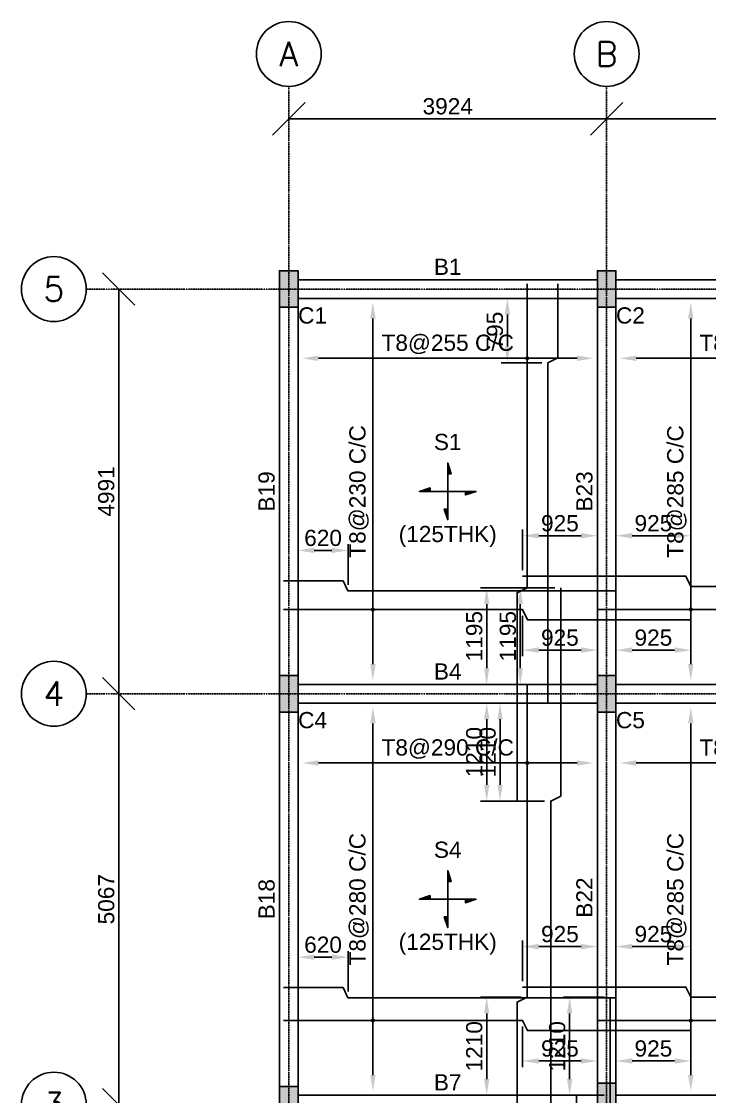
# Model space of a CAD drawing. Header units: inches. Extents: x -816171 to 9366335, y -450961 to 689132.
# Drawn here: x 8793272 to 8801766, y 265196 to 278454 of the extents above; entities that cross this region are included whole.
import ezdxf
from ezdxf.enums import TextEntityAlignment as Align

# ---------------------------------------------------------------- set-up
doc = ezdxf.new("R2010")
doc.units = ezdxf.units.IN
doc.header["$MEASUREMENT"] = 0
doc.linetypes.add('SCCenter', pattern=[1.2, 0.5, -0.3, 0.1, -0.3])
doc.linetypes.add('SCHidden', pattern=[1000, 500, -500])
for name, color, linetype in [('BarLabels', 31, 'Continuous'), ('Beam', 3, 'Continuous'), ('Beam Nos', 7, 'Continuous'), ('Column', 2, 'Continuous'), ('Column Nos', 7, 'Continuous'), ('Dimension', 31, 'Continuous'), ('Grid Line', 8, 'Continuous'), ('Plan Reinforcement', 4, 'Continuous'), ('Slab', 251, 'Continuous'), ('Slab Nos', 7, 'Continuous')]:
    doc.layers.add(name, color=color, linetype=linetype)
doc.styles.add('SC-BBS1', font='SansSerif')
doc.styles.add('SC-BBS2', font='SansSerif')
doc.styles.get("Standard").update_dxf_attribs({"font": 'txt.shx'})
doc.dimstyles.new('SCDim', dxfattribs={"dimtxt": 200, "dimasz": 200, "dimexe": 75, "dimexo": 75, "dimgap": 50, "dimtad": 1, "dimtoh": 1, "dimdec": 0, "dimzin": 0, "dimdsep": 46, "dimtxsty": 'SC-BBS2', "dimcen": 0.09, "dimclrd": 8, "dimclre": 8, "dimclrt": 31, "dimadec": 0, "dimazin": 0, "dimtfac": 1, "dimtdec": 0, "dimtix": 1, "dimtofl": 0, "dimtmove": 0, "dimatfit": 3, "dimfxl": 1, "dimtolj": 1, "dimtzin": 0, "dimarcsym": 0})
doc.dimstyles.new('SCGridlineDim', dxfattribs={"dimtxt": 200, "dimasz": 0.18, "dimexe": 75, "dimexo": 75, "dimgap": 50, "dimtad": 1, "dimtoh": 1, "dimdec": 0, "dimzin": 0, "dimdsep": 46, "dimtxsty": 'SC-BBS2', "dimtsz": 200, "dimcen": 0.09, "dimclrd": 8, "dimclre": 8, "dimclrt": 31, "dimadec": 0, "dimazin": 0, "dimtfac": 1, "dimtdec": 0, "dimtix": 1, "dimtofl": 0, "dimtmove": 0, "dimatfit": 3, "dimfxl": 1, "dimtolj": 1, "dimtzin": 0, "dimarcsym": 0})

# ---------------------------------------------------------------- blocks, each defined once
blk = doc.blocks.new('*D3285')
at = {"layer": 'DEFPOINTS', "color": 0, "transparency": 16777216}
for p in [(8799015, 271468), (8799515, 271468), (8799515, 270278)]:
    blk.add_point(p, dxfattribs=at)
at = {"layer": 'Dimension', "color": 8, "lineweight": -2, "transparency": 16777216}
for p, q in [((8799440, 271468), (8798940, 271468)), ((8799015, 270478), (8799015, 271268)), ((8799440, 270278), (8798940, 270278))]:
    blk.add_line(p, q, dxfattribs=at)
at = {"layer": 'Dimension', "color": 8, "transparency": 16777216}
for points in [[(8798982, 271268), (8799048, 271268), (8799015, 271468)], [(8798982, 270478), (8799048, 270478), (8799015, 270278)]]:
    blk.add_solid(points, dxfattribs=at)
at = {"layer": 'Dimension', "color": 31, "transparency": 16777216, "insert": (8798862, 270873), "char_height": 200, "attachment_point": 5, "rotation": 90, "style": 'SC-BBS2'}
blk.add_mtext('\\A1;1195', dxfattribs=at)
blk = doc.blocks.new('*D3286')
at = {"layer": 'DEFPOINTS', "color": 0, "transparency": 16777216}
for p in [(8799015, 270048), (8799390, 270048), (8799390, 268839)]:
    blk.add_point(p, dxfattribs=at)
at = {"layer": 'Dimension', "color": 8, "lineweight": -2, "transparency": 16777216}
for p, q in [((8799315, 270048), (8798940, 270048)), ((8799015, 269039), (8799015, 269848)), ((8799315, 268839), (8798940, 268839))]:
    blk.add_line(p, q, dxfattribs=at)
at = {"layer": 'Dimension', "color": 8, "transparency": 16777216}
for points in [[(8798982, 269848), (8799048, 269848), (8799015, 270048)], [(8798982, 269039), (8799048, 269039), (8799015, 268839)]]:
    blk.add_solid(points, dxfattribs=at)
at = {"layer": 'Dimension', "color": 31, "transparency": 16777216, "insert": (8798862, 269443), "char_height": 200, "attachment_point": 5, "rotation": 90, "style": 'SC-BBS2'}
blk.add_mtext('\\A1;1210', dxfattribs=at)
blk = doc.blocks.new('*D3287')
at = {"layer": 'BarLabels', "color": 8, "lineweight": -2, "transparency": 16777216}
blk.add_line((8796937, 274300), (8800131, 274300), dxfattribs=at)
at = {"layer": 'BarLabels', "color": 8, "transparency": 16777216}
for points in [[(8796937, 274333), (8796937, 274267), (8796737, 274300)], [(8800131, 274333), (8800131, 274267), (8800331, 274300)]]:
    blk.add_solid(points, dxfattribs=at)
at = {"layer": 'DEFPOINTS', "color": 0, "transparency": 16777216}
for p in [(8796737, 274300), (8800331, 274300), (8800331, 274300)]:
    blk.add_point(p, dxfattribs=at)
at = {"layer": 'BarLabels', "color": 31, "transparency": 16777216, "insert": (8798534, 274472), "char_height": 200, "attachment_point": 5, "style": 'SC-BBS2'}
blk.add_mtext('\\A1;T8@255 C/C', dxfattribs=at)
blk = doc.blocks.new('*D3288')
at = {"layer": 'DEFPOINTS', "color": 0, "transparency": 16777216}
for p in [(8799270, 275039), (8799770, 275039), (8799770, 274245)]:
    blk.add_point(p, dxfattribs=at)
at = {"layer": 'Dimension', "color": 8, "lineweight": -2, "transparency": 16777216}
for p, q in [((8799695, 275039), (8799195, 275039)), ((8799270, 274445), (8799270, 274839)), ((8799695, 274245), (8799195, 274245))]:
    blk.add_line(p, q, dxfattribs=at)
at = {"layer": 'Dimension', "color": 8, "transparency": 16777216}
for points in [[(8799237, 274839), (8799303, 274839), (8799270, 275039)], [(8799237, 274445), (8799303, 274445), (8799270, 274245)]]:
    blk.add_solid(points, dxfattribs=at)
at = {"layer": 'Dimension', "color": 31, "transparency": 16777216, "insert": (8799117, 274642), "char_height": 200, "attachment_point": 5, "rotation": 90, "style": 'SC-BBS2'}
blk.add_mtext('\\A1;795', dxfattribs=at)
blk = doc.blocks.new('*D3289')
at = {"layer": 'BarLabels', "color": 8, "lineweight": -2, "transparency": 16777216}
blk.add_line((8796937, 274300), (8800131, 274300), dxfattribs=at)
at = {"layer": 'BarLabels', "color": 8, "transparency": 16777216}
for points in [[(8796937, 274333), (8796937, 274267), (8796737, 274300)], [(8800131, 274333), (8800131, 274267), (8800331, 274300)]]:
    blk.add_solid(points, dxfattribs=at)
at = {"layer": 'DEFPOINTS', "color": 0, "transparency": 16777216}
for p in [(8796737, 274300), (8800331, 274300), (8800331, 274300)]:
    blk.add_point(p, dxfattribs=at)
at = {"layer": 'BarLabels', "color": 31, "transparency": 16777216, "insert": (8798534, 274472), "char_height": 200, "attachment_point": 5, "style": 'SC-BBS2'}
blk.add_mtext('\\A1;T8@255 C/C', dxfattribs=at)
blk = doc.blocks.new('*D3290')
at = {"layer": 'DEFPOINTS', "color": 0, "transparency": 16777216}
for p in [(8799457, 271201), (8800381, 271201), (8800381, 270701)]:
    blk.add_point(p, dxfattribs=at)
at = {"layer": 'Dimension', "color": 8, "lineweight": -2, "transparency": 16777216}
for p, q in [((8799457, 271126), (8799457, 270626)), ((8800381, 271126), (8800381, 270626)), ((8799657, 270701), (8800181, 270701))]:
    blk.add_line(p, q, dxfattribs=at)
at = {"layer": 'Dimension', "color": 8, "transparency": 16777216}
for points in [[(8799657, 270735), (8799657, 270668), (8799457, 270701)], [(8800181, 270735), (8800181, 270668), (8800381, 270701)]]:
    blk.add_solid(points, dxfattribs=at)
at = {"layer": 'Dimension', "color": 31, "transparency": 16777216, "insert": (8799919, 270854), "char_height": 200, "attachment_point": 5, "style": 'SC-BBS2'}
blk.add_mtext('\\A1;925', dxfattribs=at)
blk = doc.blocks.new('*D3291')
at = {"layer": 'DEFPOINTS', "color": 0, "transparency": 16777216}
for p in [(8800611, 271076), (8801535, 271076), (8801535, 270701)]:
    blk.add_point(p, dxfattribs=at)
at = {"layer": 'Dimension', "color": 8, "lineweight": -2, "transparency": 16777216}
for p, q in [((8800611, 271001), (8800611, 270626)), ((8801535, 271001), (8801535, 270626)), ((8800811, 270701), (8801335, 270701))]:
    blk.add_line(p, q, dxfattribs=at)
at = {"layer": 'Dimension', "color": 8, "transparency": 16777216}
for points in [[(8800811, 270735), (8800811, 270668), (8800611, 270701)], [(8801335, 270735), (8801335, 270668), (8801535, 270701)]]:
    blk.add_solid(points, dxfattribs=at)
at = {"layer": 'Dimension', "color": 31, "transparency": 16777216, "insert": (8801073, 270854), "char_height": 200, "attachment_point": 5, "style": 'SC-BBS2'}
blk.add_mtext('\\A1;925', dxfattribs=at)
blk = doc.blocks.new('*D3292')
at = {"layer": 'BarLabels', "color": 8, "lineweight": -2, "transparency": 16777216}
for p, q in [((8797535, 274989), (8797535, 274989)), ((8797610, 270528), (8797610, 274789)), ((8797535, 270328), (8797535, 270328))]:
    blk.add_line(p, q, dxfattribs=at)
at = {"layer": 'BarLabels', "color": 8, "transparency": 16777216}
for points in [[(8797577, 274789), (8797644, 274789), (8797610, 274989)], [(8797577, 270528), (8797644, 270528), (8797610, 270328)]]:
    blk.add_solid(points, dxfattribs=at)
at = {"layer": 'DEFPOINTS', "color": 0, "transparency": 16777216}
for p in [(8797610, 274989), (8797610, 274989), (8797610, 270328)]:
    blk.add_point(p, dxfattribs=at)
at = {"layer": 'BarLabels', "color": 31, "transparency": 16777216, "insert": (8797439, 272658), "char_height": 200, "attachment_point": 5, "rotation": 90, "style": 'SC-BBS2'}
blk.add_mtext('\\A1;T8@230 C/C', dxfattribs=at)
blk = doc.blocks.new('*D3293')
at = {"layer": 'DEFPOINTS', "color": 0, "transparency": 16777216}
for p in [(8797303, 271931), (8796687, 271431), (8797303, 271431)]:
    blk.add_point(p, dxfattribs=at)
at = {"layer": 'Dimension', "color": 8, "lineweight": -2, "transparency": 16777216}
for p, q in [((8796687, 271506), (8796687, 272006)), ((8796887, 271931), (8797103, 271931)), ((8797303, 271506), (8797303, 272006))]:
    blk.add_line(p, q, dxfattribs=at)
at = {"layer": 'Dimension', "color": 8, "transparency": 16777216}
for points in [[(8796887, 271965), (8796887, 271898), (8796687, 271931)], [(8797103, 271965), (8797103, 271898), (8797303, 271931)]]:
    blk.add_solid(points, dxfattribs=at)
at = {"layer": 'Dimension', "color": 31, "transparency": 16777216, "insert": (8796995, 272084), "char_height": 200, "attachment_point": 5, "style": 'SC-BBS2'}
blk.add_mtext('\\A1;620', dxfattribs=at)
blk = doc.blocks.new('*D3294')
at = {"layer": 'BarLabels', "color": 8, "lineweight": -2, "transparency": 16777216}
for p, q in [((8797535, 274989), (8797535, 274989)), ((8797610, 270528), (8797610, 274789)), ((8797535, 270328), (8797535, 270328))]:
    blk.add_line(p, q, dxfattribs=at)
at = {"layer": 'BarLabels', "color": 8, "transparency": 16777216}
for points in [[(8797577, 274789), (8797644, 274789), (8797610, 274989)], [(8797577, 270528), (8797644, 270528), (8797610, 270328)]]:
    blk.add_solid(points, dxfattribs=at)
at = {"layer": 'DEFPOINTS', "color": 0, "transparency": 16777216}
for p in [(8797610, 274989), (8797610, 274989), (8797610, 270328)]:
    blk.add_point(p, dxfattribs=at)
at = {"layer": 'BarLabels', "color": 31, "transparency": 16777216, "insert": (8797439, 272658), "char_height": 200, "attachment_point": 5, "rotation": 90, "style": 'SC-BBS2'}
blk.add_mtext('\\A1;T8@230 C/C', dxfattribs=at)
blk = doc.blocks.new('*D3245')
at = {"layer": 'BarLabels', "color": 8, "lineweight": -2, "transparency": 16777216}
blk.add_line((8800861, 274300), (8804056, 274300), dxfattribs=at)
at = {"layer": 'BarLabels', "color": 8, "transparency": 16777216}
for points in [[(8800861, 274333), (8800861, 274266), (8800661, 274300)], [(8804056, 274333), (8804056, 274266), (8804256, 274300)]]:
    blk.add_solid(points, dxfattribs=at)
at = {"layer": 'DEFPOINTS', "color": 0, "transparency": 16777216}
for p in [(8800661, 274300), (8804256, 274300), (8804256, 274300)]:
    blk.add_point(p, dxfattribs=at)
at = {"layer": 'BarLabels', "color": 31, "transparency": 16777216, "insert": (8802458, 274471), "char_height": 200, "attachment_point": 5, "style": 'SC-BBS2'}
blk.add_mtext('\\A1;T8@290 C/C', dxfattribs=at)
blk = doc.blocks.new('*D3247')
at = {"layer": 'BarLabels', "color": 8, "lineweight": -2, "transparency": 16777216}
blk.add_line((8800861, 274300), (8804056, 274300), dxfattribs=at)
at = {"layer": 'BarLabels', "color": 8, "transparency": 16777216}
for points in [[(8800861, 274333), (8800861, 274266), (8800661, 274300)], [(8804056, 274333), (8804056, 274266), (8804256, 274300)]]:
    blk.add_solid(points, dxfattribs=at)
at = {"layer": 'DEFPOINTS', "color": 0, "transparency": 16777216}
for p in [(8800661, 274300), (8804256, 274300), (8804256, 274300)]:
    blk.add_point(p, dxfattribs=at)
at = {"layer": 'BarLabels', "color": 31, "transparency": 16777216, "insert": (8802458, 274471), "char_height": 200, "attachment_point": 5, "style": 'SC-BBS2'}
blk.add_mtext('\\A1;T8@290 C/C', dxfattribs=at)
blk = doc.blocks.new('*D3250')
at = {"layer": 'BarLabels', "color": 8, "lineweight": -2, "transparency": 16777216}
for p, q in [((8801460, 274989), (8801460, 274989)), ((8801535, 270528), (8801535, 274789)), ((8801460, 270328), (8801460, 270328))]:
    blk.add_line(p, q, dxfattribs=at)
at = {"layer": 'BarLabels', "color": 8, "transparency": 16777216}
for points in [[(8801501, 274789), (8801568, 274789), (8801535, 274989)], [(8801501, 270528), (8801568, 270528), (8801535, 270328)]]:
    blk.add_solid(points, dxfattribs=at)
at = {"layer": 'DEFPOINTS', "color": 0, "transparency": 16777216}
for p in [(8801535, 274989), (8801535, 274989), (8801535, 270328)]:
    blk.add_point(p, dxfattribs=at)
at = {"layer": 'BarLabels', "color": 31, "transparency": 16777216, "insert": (8801363, 272658), "char_height": 200, "attachment_point": 5, "rotation": 90, "style": 'SC-BBS2'}
blk.add_mtext('\\A1;T8@285 C/C', dxfattribs=at)
blk = doc.blocks.new('*D3251')
at = {"layer": 'DEFPOINTS', "color": 0, "transparency": 16777216}
for p in [(8801535, 272112), (8800611, 271487), (8801535, 271487)]:
    blk.add_point(p, dxfattribs=at)
at = {"layer": 'Dimension', "color": 8, "lineweight": -2, "transparency": 16777216}
for p, q in [((8800611, 271562), (8800611, 272187)), ((8801535, 271562), (8801535, 272187)), ((8800811, 272112), (8801335, 272112))]:
    blk.add_line(p, q, dxfattribs=at)
at = {"layer": 'Dimension', "color": 8, "transparency": 16777216}
for points in [[(8800811, 272145), (8800811, 272078), (8800611, 272112)], [(8801335, 272145), (8801335, 272078), (8801535, 272112)]]:
    blk.add_solid(points, dxfattribs=at)
at = {"layer": 'Dimension', "color": 31, "transparency": 16777216, "insert": (8801073, 272265), "char_height": 200, "attachment_point": 5, "style": 'SC-BBS2'}
blk.add_mtext('\\A1;925', dxfattribs=at)
blk = doc.blocks.new('*D3252')
at = {"layer": 'DEFPOINTS', "color": 0, "transparency": 16777216}
for p in [(8800381, 272112), (8799457, 271612), (8800381, 271612)]:
    blk.add_point(p, dxfattribs=at)
at = {"layer": 'Dimension', "color": 8, "lineweight": -2, "transparency": 16777216}
for p, q in [((8799457, 271687), (8799457, 272187)), ((8800381, 271687), (8800381, 272187)), ((8799657, 272112), (8800181, 272112))]:
    blk.add_line(p, q, dxfattribs=at)
at = {"layer": 'Dimension', "color": 8, "transparency": 16777216}
for points in [[(8799657, 272145), (8799657, 272078), (8799457, 272112)], [(8800181, 272145), (8800181, 272078), (8800381, 272112)]]:
    blk.add_solid(points, dxfattribs=at)
at = {"layer": 'Dimension', "color": 31, "transparency": 16777216, "insert": (8799919, 272265), "char_height": 200, "attachment_point": 5, "style": 'SC-BBS2'}
blk.add_mtext('\\A1;925', dxfattribs=at)
blk = doc.blocks.new('*D3253')
at = {"layer": 'BarLabels', "color": 8, "lineweight": -2, "transparency": 16777216}
for p, q in [((8801460, 274989), (8801460, 274989)), ((8801535, 270528), (8801535, 274789)), ((8801460, 270328), (8801460, 270328))]:
    blk.add_line(p, q, dxfattribs=at)
at = {"layer": 'BarLabels', "color": 8, "transparency": 16777216}
for points in [[(8801501, 274789), (8801568, 274789), (8801535, 274989)], [(8801501, 270528), (8801568, 270528), (8801535, 270328)]]:
    blk.add_solid(points, dxfattribs=at)
at = {"layer": 'DEFPOINTS', "color": 0, "transparency": 16777216}
for p in [(8801535, 274989), (8801535, 274989), (8801535, 270328)]:
    blk.add_point(p, dxfattribs=at)
at = {"layer": 'BarLabels', "color": 31, "transparency": 16777216, "insert": (8801363, 272658), "char_height": 200, "attachment_point": 5, "rotation": 90, "style": 'SC-BBS2'}
blk.add_mtext('\\A1;T8@285 C/C', dxfattribs=at)
blk = doc.blocks.new('*D3260')
at = {"layer": 'DEFPOINTS', "color": 0, "transparency": 16777216}
for p in [(8799015, 266420), (8799515, 266420), (8799515, 265211)]:
    blk.add_point(p, dxfattribs=at)
at = {"layer": 'Dimension', "color": 8, "lineweight": -2, "transparency": 16777216}
for p, q in [((8799440, 266420), (8798940, 266420)), ((8799015, 265411), (8799015, 266220)), ((8799440, 265211), (8798940, 265211))]:
    blk.add_line(p, q, dxfattribs=at)
at = {"layer": 'Dimension', "color": 8, "transparency": 16777216}
for points in [[(8798982, 266220), (8799048, 266220), (8799015, 266420)], [(8798982, 265411), (8799048, 265411), (8799015, 265211)]]:
    blk.add_solid(points, dxfattribs=at)
at = {"layer": 'Dimension', "color": 31, "transparency": 16777216, "insert": (8798862, 265815), "char_height": 200, "attachment_point": 5, "rotation": 90, "style": 'SC-BBS2'}
blk.add_mtext('\\A1;1210', dxfattribs=at)
blk = doc.blocks.new('*D3262')
at = {"layer": 'BarLabels', "color": 8, "lineweight": -2, "transparency": 16777216}
blk.add_line((8796937, 269309), (8800131, 269309), dxfattribs=at)
at = {"layer": 'BarLabels', "color": 8, "transparency": 16777216}
for points in [[(8796937, 269342), (8796937, 269276), (8796737, 269309)], [(8800131, 269342), (8800131, 269276), (8800331, 269309)]]:
    blk.add_solid(points, dxfattribs=at)
at = {"layer": 'DEFPOINTS', "color": 0, "transparency": 16777216}
for p in [(8796737, 269309), (8800331, 269309), (8800331, 269309)]:
    blk.add_point(p, dxfattribs=at)
at = {"layer": 'BarLabels', "color": 31, "transparency": 16777216, "insert": (8798534, 269481), "char_height": 200, "attachment_point": 5, "style": 'SC-BBS2'}
blk.add_mtext('\\A1;T8@290 C/C', dxfattribs=at)
blk = doc.blocks.new('*D3263')
at = {"layer": 'DEFPOINTS', "color": 0, "transparency": 16777216}
for p in [(8799180, 270048), (8799805, 270048), (8799805, 268839)]:
    blk.add_point(p, dxfattribs=at)
at = {"layer": 'Dimension', "color": 8, "lineweight": -2, "transparency": 16777216}
for p, q in [((8799730, 270048), (8799105, 270048)), ((8799180, 269039), (8799180, 269848)), ((8799730, 268839), (8799105, 268839))]:
    blk.add_line(p, q, dxfattribs=at)
at = {"layer": 'Dimension', "color": 8, "transparency": 16777216}
for points in [[(8799147, 269848), (8799213, 269848), (8799180, 270048)], [(8799147, 269039), (8799213, 269039), (8799180, 268839)]]:
    blk.add_solid(points, dxfattribs=at)
at = {"layer": 'Dimension', "color": 31, "transparency": 16777216, "insert": (8799027, 269443), "char_height": 200, "attachment_point": 5, "rotation": 90, "style": 'SC-BBS2'}
blk.add_mtext('\\A1;1210', dxfattribs=at)
blk = doc.blocks.new('*D3264')
at = {"layer": 'DEFPOINTS', "color": 0, "transparency": 16777216}
for p in [(8799430, 271468), (8799930, 271468), (8799930, 270278)]:
    blk.add_point(p, dxfattribs=at)
at = {"layer": 'Dimension', "color": 8, "lineweight": -2, "transparency": 16777216}
for p, q in [((8799855, 271468), (8799355, 271468)), ((8799430, 270478), (8799430, 271268)), ((8799855, 270278), (8799355, 270278))]:
    blk.add_line(p, q, dxfattribs=at)
at = {"layer": 'Dimension', "color": 8, "transparency": 16777216}
for points in [[(8799397, 271268), (8799463, 271268), (8799430, 271468)], [(8799397, 270478), (8799463, 270478), (8799430, 270278)]]:
    blk.add_solid(points, dxfattribs=at)
at = {"layer": 'Dimension', "color": 31, "transparency": 16777216, "insert": (8799277, 270873), "char_height": 200, "attachment_point": 5, "rotation": 90, "style": 'SC-BBS2'}
blk.add_mtext('\\A1;1195', dxfattribs=at)
blk = doc.blocks.new('*D3265')
at = {"layer": 'BarLabels', "color": 8, "lineweight": -2, "transparency": 16777216}
blk.add_line((8796937, 269309), (8800131, 269309), dxfattribs=at)
at = {"layer": 'BarLabels', "color": 8, "transparency": 16777216}
for points in [[(8796937, 269342), (8796937, 269276), (8796737, 269309)], [(8800131, 269342), (8800131, 269276), (8800331, 269309)]]:
    blk.add_solid(points, dxfattribs=at)
at = {"layer": 'DEFPOINTS', "color": 0, "transparency": 16777216}
for p in [(8796737, 269309), (8800331, 269309), (8800331, 269309)]:
    blk.add_point(p, dxfattribs=at)
at = {"layer": 'BarLabels', "color": 31, "transparency": 16777216, "insert": (8798534, 269481), "char_height": 200, "attachment_point": 5, "style": 'SC-BBS2'}
blk.add_mtext('\\A1;T8@290 C/C', dxfattribs=at)
blk = doc.blocks.new('*D3266')
at = {"layer": 'DEFPOINTS', "color": 0, "transparency": 16777216}
for p in [(8799457, 266134), (8800381, 266134), (8800381, 265634)]:
    blk.add_point(p, dxfattribs=at)
at = {"layer": 'Dimension', "color": 8, "lineweight": -2, "transparency": 16777216}
for p, q in [((8799457, 266059), (8799457, 265559)), ((8800381, 266059), (8800381, 265559)), ((8799657, 265634), (8800181, 265634))]:
    blk.add_line(p, q, dxfattribs=at)
at = {"layer": 'Dimension', "color": 8, "transparency": 16777216}
for points in [[(8799657, 265668), (8799657, 265601), (8799457, 265634)], [(8800181, 265668), (8800181, 265601), (8800381, 265634)]]:
    blk.add_solid(points, dxfattribs=at)
at = {"layer": 'Dimension', "color": 31, "transparency": 16777216, "insert": (8799919, 265787), "char_height": 200, "attachment_point": 5, "style": 'SC-BBS2'}
blk.add_mtext('\\A1;925', dxfattribs=at)
blk = doc.blocks.new('*D3267')
at = {"layer": 'DEFPOINTS', "color": 0, "transparency": 16777216}
for p in [(8800611, 266009), (8801535, 266009), (8801535, 265634)]:
    blk.add_point(p, dxfattribs=at)
at = {"layer": 'Dimension', "color": 8, "lineweight": -2, "transparency": 16777216}
for p, q in [((8800611, 265934), (8800611, 265559)), ((8801535, 265934), (8801535, 265559)), ((8800811, 265634), (8801335, 265634))]:
    blk.add_line(p, q, dxfattribs=at)
at = {"layer": 'Dimension', "color": 8, "transparency": 16777216}
for points in [[(8800811, 265668), (8800811, 265601), (8800611, 265634)], [(8801335, 265668), (8801335, 265601), (8801535, 265634)]]:
    blk.add_solid(points, dxfattribs=at)
at = {"layer": 'Dimension', "color": 31, "transparency": 16777216, "insert": (8801073, 265787), "char_height": 200, "attachment_point": 5, "style": 'SC-BBS2'}
blk.add_mtext('\\A1;925', dxfattribs=at)
blk = doc.blocks.new('*D3268')
at = {"layer": 'BarLabels', "color": 8, "lineweight": -2, "transparency": 16777216}
for p, q in [((8797535, 269998), (8797535, 269998)), ((8797610, 265461), (8797610, 269798)), ((8797535, 265261), (8797535, 265261))]:
    blk.add_line(p, q, dxfattribs=at)
at = {"layer": 'BarLabels', "color": 8, "transparency": 16777216}
for points in [[(8797577, 269798), (8797644, 269798), (8797610, 269998)], [(8797577, 265461), (8797644, 265461), (8797610, 265261)]]:
    blk.add_solid(points, dxfattribs=at)
at = {"layer": 'DEFPOINTS', "color": 0, "transparency": 16777216}
for p in [(8797610, 269998), (8797610, 269998), (8797610, 265261)]:
    blk.add_point(p, dxfattribs=at)
at = {"layer": 'BarLabels', "color": 31, "transparency": 16777216, "insert": (8797439, 267629), "char_height": 200, "attachment_point": 5, "rotation": 90, "style": 'SC-BBS2'}
blk.add_mtext('\\A1;T8@280 C/C', dxfattribs=at)
blk = doc.blocks.new('*D3269')
at = {"layer": 'DEFPOINTS', "color": 0, "transparency": 16777216}
for p in [(8797303, 266914), (8796687, 266414), (8797303, 266414)]:
    blk.add_point(p, dxfattribs=at)
at = {"layer": 'Dimension', "color": 8, "lineweight": -2, "transparency": 16777216}
for p, q in [((8796687, 266489), (8796687, 266989)), ((8796887, 266914), (8797103, 266914)), ((8797303, 266489), (8797303, 266989))]:
    blk.add_line(p, q, dxfattribs=at)
at = {"layer": 'Dimension', "color": 8, "transparency": 16777216}
for points in [[(8796887, 266948), (8796887, 266881), (8796687, 266914)], [(8797103, 266948), (8797103, 266881), (8797303, 266914)]]:
    blk.add_solid(points, dxfattribs=at)
at = {"layer": 'Dimension', "color": 31, "transparency": 16777216, "insert": (8796995, 267067), "char_height": 200, "attachment_point": 5, "style": 'SC-BBS2'}
blk.add_mtext('\\A1;620', dxfattribs=at)
blk = doc.blocks.new('*D3270')
at = {"layer": 'BarLabels', "color": 8, "lineweight": -2, "transparency": 16777216}
for p, q in [((8797535, 269998), (8797535, 269998)), ((8797610, 265461), (8797610, 269798)), ((8797535, 265261), (8797535, 265261))]:
    blk.add_line(p, q, dxfattribs=at)
at = {"layer": 'BarLabels', "color": 8, "transparency": 16777216}
for points in [[(8797577, 269798), (8797644, 269798), (8797610, 269998)], [(8797577, 265461), (8797644, 265461), (8797610, 265261)]]:
    blk.add_solid(points, dxfattribs=at)
at = {"layer": 'DEFPOINTS', "color": 0, "transparency": 16777216}
for p in [(8797610, 269998), (8797610, 269998), (8797610, 265261)]:
    blk.add_point(p, dxfattribs=at)
at = {"layer": 'BarLabels', "color": 31, "transparency": 16777216, "insert": (8797439, 267629), "char_height": 200, "attachment_point": 5, "rotation": 90, "style": 'SC-BBS2'}
blk.add_mtext('\\A1;T8@280 C/C', dxfattribs=at)
blk = doc.blocks.new('*D3273')
at = {"layer": 'BarLabels', "color": 8, "lineweight": -2, "transparency": 16777216}
blk.add_line((8800861, 269309), (8804056, 269309), dxfattribs=at)
at = {"layer": 'BarLabels', "color": 8, "transparency": 16777216}
for points in [[(8800861, 269342), (8800861, 269275), (8800661, 269309)], [(8804056, 269342), (8804056, 269275), (8804256, 269309)]]:
    blk.add_solid(points, dxfattribs=at)
at = {"layer": 'DEFPOINTS', "color": 0, "transparency": 16777216}
for p in [(8800661, 269309), (8804256, 269309), (8804256, 269309)]:
    blk.add_point(p, dxfattribs=at)
at = {"layer": 'BarLabels', "color": 31, "transparency": 16777216, "insert": (8802458, 269480), "char_height": 200, "attachment_point": 5, "style": 'SC-BBS2'}
blk.add_mtext('\\A1;T8@290 C/C', dxfattribs=at)
blk = doc.blocks.new('*D3276')
at = {"layer": 'BarLabels', "color": 8, "lineweight": -2, "transparency": 16777216}
blk.add_line((8800861, 269309), (8804056, 269309), dxfattribs=at)
at = {"layer": 'BarLabels', "color": 8, "transparency": 16777216}
for points in [[(8800861, 269342), (8800861, 269275), (8800661, 269309)], [(8804056, 269342), (8804056, 269275), (8804256, 269309)]]:
    blk.add_solid(points, dxfattribs=at)
at = {"layer": 'DEFPOINTS', "color": 0, "transparency": 16777216}
for p in [(8800661, 269309), (8804256, 269309), (8804256, 269309)]:
    blk.add_point(p, dxfattribs=at)
at = {"layer": 'BarLabels', "color": 31, "transparency": 16777216, "insert": (8802458, 269480), "char_height": 200, "attachment_point": 5, "style": 'SC-BBS2'}
blk.add_mtext('\\A1;T8@290 C/C', dxfattribs=at)
blk = doc.blocks.new('*D3279')
at = {"layer": 'BarLabels', "color": 8, "lineweight": -2, "transparency": 16777216}
for p, q in [((8801460, 269998), (8801460, 269998)), ((8801535, 265461), (8801535, 269798)), ((8801460, 265261), (8801460, 265261))]:
    blk.add_line(p, q, dxfattribs=at)
at = {"layer": 'BarLabels', "color": 8, "transparency": 16777216}
for points in [[(8801501, 269798), (8801568, 269798), (8801535, 269998)], [(8801501, 265461), (8801568, 265461), (8801535, 265261)]]:
    blk.add_solid(points, dxfattribs=at)
at = {"layer": 'DEFPOINTS', "color": 0, "transparency": 16777216}
for p in [(8801535, 269998), (8801535, 269998), (8801535, 265261)]:
    blk.add_point(p, dxfattribs=at)
at = {"layer": 'BarLabels', "color": 31, "transparency": 16777216, "insert": (8801363, 267629), "char_height": 200, "attachment_point": 5, "rotation": 90, "style": 'SC-BBS2'}
blk.add_mtext('\\A1;T8@285 C/C', dxfattribs=at)
blk = doc.blocks.new('*D3280')
at = {"layer": 'DEFPOINTS', "color": 0, "transparency": 16777216}
for p in [(8801535, 267045), (8800611, 266420), (8801535, 266420)]:
    blk.add_point(p, dxfattribs=at)
at = {"layer": 'Dimension', "color": 8, "lineweight": -2, "transparency": 16777216}
for p, q in [((8800611, 266495), (8800611, 267120)), ((8800811, 267045), (8801335, 267045)), ((8801535, 266495), (8801535, 267120))]:
    blk.add_line(p, q, dxfattribs=at)
at = {"layer": 'Dimension', "color": 8, "transparency": 16777216}
for points in [[(8800811, 267078), (8800811, 267011), (8800611, 267045)], [(8801335, 267078), (8801335, 267011), (8801535, 267045)]]:
    blk.add_solid(points, dxfattribs=at)
at = {"layer": 'Dimension', "color": 31, "transparency": 16777216, "insert": (8801073, 267198), "char_height": 200, "attachment_point": 5, "style": 'SC-BBS2'}
blk.add_mtext('\\A1;925', dxfattribs=at)
blk = doc.blocks.new('*D3281')
at = {"layer": 'DEFPOINTS', "color": 0, "transparency": 16777216}
for p in [(8800381, 267045), (8799457, 266545), (8800381, 266545)]:
    blk.add_point(p, dxfattribs=at)
at = {"layer": 'Dimension', "color": 8, "lineweight": -2, "transparency": 16777216}
for p, q in [((8799457, 266620), (8799457, 267120)), ((8799657, 267045), (8800181, 267045)), ((8800381, 266620), (8800381, 267120))]:
    blk.add_line(p, q, dxfattribs=at)
at = {"layer": 'Dimension', "color": 8, "transparency": 16777216}
for points in [[(8799657, 267078), (8799657, 267011), (8799457, 267045)], [(8800181, 267078), (8800181, 267011), (8800381, 267045)]]:
    blk.add_solid(points, dxfattribs=at)
at = {"layer": 'Dimension', "color": 31, "transparency": 16777216, "insert": (8799919, 267198), "char_height": 200, "attachment_point": 5, "style": 'SC-BBS2'}
blk.add_mtext('\\A1;925', dxfattribs=at)
blk = doc.blocks.new('*D3282')
at = {"layer": 'BarLabels', "color": 8, "lineweight": -2, "transparency": 16777216}
for p, q in [((8801460, 269998), (8801460, 269998)), ((8801535, 265461), (8801535, 269798)), ((8801460, 265261), (8801460, 265261))]:
    blk.add_line(p, q, dxfattribs=at)
at = {"layer": 'BarLabels', "color": 8, "transparency": 16777216}
for points in [[(8801501, 269798), (8801568, 269798), (8801535, 269998)], [(8801501, 265461), (8801568, 265461), (8801535, 265261)]]:
    blk.add_solid(points, dxfattribs=at)
at = {"layer": 'DEFPOINTS', "color": 0, "transparency": 16777216}
for p in [(8801535, 269998), (8801535, 269998), (8801535, 265261)]:
    blk.add_point(p, dxfattribs=at)
at = {"layer": 'BarLabels', "color": 31, "transparency": 16777216, "insert": (8801363, 267629), "char_height": 200, "attachment_point": 5, "rotation": 90, "style": 'SC-BBS2'}
blk.add_mtext('\\A1;T8@285 C/C', dxfattribs=at)
blk = doc.blocks.new('*D3210')
at = {"layer": 'DEFPOINTS', "color": 0, "transparency": 16777216}
for p in [(8800039, 266420), (8800539, 266420), (8800539, 265211)]:
    blk.add_point(p, dxfattribs=at)
at = {"layer": 'Dimension', "color": 8, "lineweight": -2, "transparency": 16777216}
for p, q in [((8800464, 266420), (8799964, 266420)), ((8800039, 265411), (8800039, 266220)), ((8800464, 265211), (8799964, 265211))]:
    blk.add_line(p, q, dxfattribs=at)
at = {"layer": 'Dimension', "color": 8, "transparency": 16777216}
for points in [[(8800006, 266220), (8800073, 266220), (8800039, 266420)], [(8800006, 265411), (8800073, 265411), (8800039, 265211)]]:
    blk.add_solid(points, dxfattribs=at)
at = {"layer": 'Dimension', "color": 31, "transparency": 16777216, "insert": (8799886, 265815), "char_height": 200, "attachment_point": 5, "rotation": 90, "style": 'SC-BBS2'}
blk.add_mtext('\\A1;1210', dxfattribs=at)
blk = doc.blocks.new('*D3196')
at = {"layer": 'DEFPOINTS', "color": 0, "transparency": 16777216}
for p in [(8794472, 265096), (8794472, 265096), (8794472, 260600)]:
    blk.add_point(p, dxfattribs=at)
at = {"layer": 'Grid Line', "color": 8, "lineweight": -2, "transparency": 16777216}
for p, q in [((8794672, 264896), (8794272, 265296)), ((8794472, 260600), (8794472, 265096)), ((8794672, 260400), (8794272, 260800))]:
    blk.add_line(p, q, dxfattribs=at)
at = {"layer": 'Grid Line', "color": 31, "transparency": 16777216, "insert": (8794319, 262848), "char_height": 200, "attachment_point": 5, "rotation": 90, "style": 'SC-BBS2'}
blk.add_mtext('\\A1;4496', dxfattribs=at)
blk = doc.blocks.new('*D3197')
at = {"layer": 'DEFPOINTS', "color": 0, "transparency": 16777216}
for p in [(8794472, 270163), (8794472, 270163), (8794472, 265096)]:
    blk.add_point(p, dxfattribs=at)
at = {"layer": 'Grid Line', "color": 8, "lineweight": -2, "transparency": 16777216}
for p, q in [((8794672, 269963), (8794272, 270363)), ((8794472, 265096), (8794472, 270163)), ((8794672, 264896), (8794272, 265296))]:
    blk.add_line(p, q, dxfattribs=at)
at = {"layer": 'Grid Line', "color": 31, "transparency": 16777216, "insert": (8794319, 267629), "char_height": 200, "attachment_point": 5, "rotation": 90, "style": 'SC-BBS2'}
blk.add_mtext('\\A1;5067', dxfattribs=at)
blk = doc.blocks.new('*D3198')
at = {"layer": 'DEFPOINTS', "color": 0, "transparency": 16777216}
for p in [(8794472, 275154), (8794472, 275154), (8794472, 270163)]:
    blk.add_point(p, dxfattribs=at)
at = {"layer": 'Grid Line', "color": 8, "lineweight": -2, "transparency": 16777216}
for p, q in [((8794672, 274954), (8794272, 275354)), ((8794472, 270163), (8794472, 275154)), ((8794672, 269963), (8794272, 270363))]:
    blk.add_line(p, q, dxfattribs=at)
at = {"layer": 'Grid Line', "color": 31, "transparency": 16777216, "insert": (8794319, 272658), "char_height": 200, "attachment_point": 5, "rotation": 90, "style": 'SC-BBS2'}
blk.add_mtext('\\A1;4991', dxfattribs=at)
blk = doc.blocks.new('*D3199')
at = {"layer": 'DEFPOINTS', "color": 0, "transparency": 16777216}
for p in [(8796572, 277254), (8800496, 277254), (8800496, 277254)]:
    blk.add_point(p, dxfattribs=at)
at = {"layer": 'Grid Line', "color": 8, "lineweight": -2, "transparency": 16777216}
for p, q in [((8796372, 277054), (8796772, 277454)), ((8800296, 277054), (8800696, 277454)), ((8796572, 277254), (8800496, 277254))]:
    blk.add_line(p, q, dxfattribs=at)
at = {"layer": 'Grid Line', "color": 31, "transparency": 16777216, "insert": (8798534, 277407), "char_height": 200, "attachment_point": 5, "style": 'SC-BBS2'}
blk.add_mtext('\\A1;3924', dxfattribs=at)
blk = doc.blocks.new('*D3200')
at = {"layer": 'DEFPOINTS', "color": 0, "transparency": 16777216}
for p in [(8800496, 277254), (8804421, 277254), (8804421, 277254)]:
    blk.add_point(p, dxfattribs=at)
at = {"layer": 'Grid Line', "color": 8, "lineweight": -2, "transparency": 16777216}
for p, q in [((8800296, 277054), (8800696, 277454)), ((8804221, 277054), (8804621, 277454)), ((8800496, 277254), (8804421, 277254))]:
    blk.add_line(p, q, dxfattribs=at)
at = {"layer": 'Grid Line', "color": 31, "transparency": 16777216, "insert": (8802458, 277407), "char_height": 200, "attachment_point": 5, "style": 'SC-BBS2'}
blk.add_mtext('\\A1;3925', dxfattribs=at)

msp = doc.modelspace()

# ---------------------------------------------------------------- hatches: boundary and pattern name
at = {"layer": 'Column'}
for points in [[(8796686.91634, 274928.80854), (8796456.91634, 274928.80854), (8796456.91634, 275378.80854), (8796686.91634, 275378.80854)], [(8800610.91634, 274928.80854), (8800380.91634, 274928.80854), (8800380.91634, 275378.80854), (8800610.91634, 275378.80854)], [(8796686.91634, 269937.80854), (8796456.91634, 269937.80854), (8796456.91634, 270387.80854), (8796686.91634, 270387.80854)], [(8800610.91634, 269937.80854), (8800380.91634, 269937.80854), (8800380.91634, 270387.80854), (8800610.91634, 270387.80854)], [(8796686.91634, 264870.80854), (8796456.91634, 264870.80854), (8796456.91634, 265320.80854), (8796686.91634, 265320.80854)], [(8800610.91634, 264830.80854), (8800380.91634, 264830.80854), (8800380.91634, 265360.80854), (8800610.91634, 265360.80854)]]:
    msp.add_hatch(color=256, dxfattribs=at).paths.add_polyline_path(points, flags=0)
at = {"layer": 'Slab Nos'}
for points in [[(8798533.91634, 273008.30854), (8798577.66634, 272877.05854), (8798533.91634, 272877.05854)], [(8798315.16634, 272658.30854), (8798315.16634, 272702.05854), (8798183.91634, 272658.30854)], [(8798883.91634, 272658.30854), (8798752.66634, 272614.55854), (8798752.66634, 272658.30854)], [(8798533.91634, 272439.55854), (8798490.16634, 272439.55854), (8798533.91634, 272308.30854)], [(8798533.91634, 267979.30854), (8798577.66634, 267848.05854), (8798533.91634, 267848.05854)], [(8798315.16634, 267629.30854), (8798315.16634, 267673.05854), (8798183.91634, 267629.30854)], [(8798883.91634, 267629.30854), (8798752.66634, 267585.55854), (8798752.66634, 267629.30854)], [(8798533.91634, 267410.55854), (8798490.16634, 267410.55854), (8798533.91634, 267279.30854)]]:
    msp.add_hatch(color=256, dxfattribs=at).paths.add_polyline_path(points, flags=0)

# ---------------------------------------------------------------- linework, layer by layer
at = {"layer": 'BarLabels', "color": 8, "const_width": 25}
for points in [[(8799502.41634, 274300.01854, 1), (8799527.41634, 274300.01854, 1)], [(8799502.41634, 274300.01854, 1), (8799527.41634, 274300.01854, 1)], [(8797597.90634, 271201.30104, 1), (8797622.90634, 271201.30104, 1)], [(8797597.90634, 271201.30104, 1), (8797622.90634, 271201.30104, 1)], [(8801522.15634, 271201.55104, 1), (8801547.15634, 271201.55104, 1)], [(8801522.15634, 271201.55104, 1), (8801547.15634, 271201.55104, 1)], [(8799502.41634, 269309.01854, 1), (8799527.41634, 269309.01854, 1)], [(8799502.41634, 269309.01854, 1), (8799527.41634, 269309.01854, 1)], [(8797597.90634, 266134.30104, 1), (8797622.90634, 266134.30104, 1)], [(8797597.90634, 266134.30104, 1), (8797622.90634, 266134.30104, 1)], [(8801522.15634, 266134.55104, 1), (8801547.15634, 266134.55104, 1)], [(8801522.15634, 266134.55104, 1), (8801547.15634, 266134.55104, 1)]]:
    msp.add_lwpolyline(points, format="xyb", close=True, dxfattribs=at)
at = {"layer": 'Beam'}
for p, q in [((8796686.91634, 275268.80854), (8800380.91634, 275268.80854)), ((8800610.91634, 275268.80854), (8804305.91634, 275268.80854)), ((8796456.91634, 274928.80854), (8796456.91634, 270387.80854)), ((8796456.91634, 269937.80854), (8796456.91634, 265320.80854))]:
    msp.add_line(p, q, dxfattribs=at)
at = {"layer": 'Beam', "linetype": 'SCHidden'}
for p, q in [((8796686.91634, 275038.80854), (8800380.91634, 275038.80854)), ((8800610.91634, 275038.80854), (8804305.91634, 275038.80854)), ((8796686.91634, 274928.80854), (8796686.91634, 270387.80854)), ((8800380.91634, 274928.80854), (8800380.91634, 270387.80854)), ((8800610.91634, 274928.80854), (8800610.91634, 270387.80854)), ((8796686.91634, 270277.80854), (8800380.91634, 270277.80854)), ((8800610.91634, 270277.80854), (8804305.91634, 270277.80854)), ((8796686.91634, 270047.80854), (8800380.91634, 270047.80854)), ((8796686.91634, 269937.80854), (8796686.91634, 265320.80854)), ((8800380.91634, 269937.80854), (8800380.91634, 265360.80854)), ((8800610.91634, 270047.80854), (8804305.91634, 270047.80854)), ((8800610.91634, 269937.80854), (8800610.91634, 265360.80854)), ((8796686.91634, 265210.80854), (8800380.91634, 265210.80854)), ((8800610.91634, 265210.80854), (8804305.91634, 265210.80854))]:
    msp.add_line(p, q, dxfattribs=at)
at = {"layer": 'Column'}
for points in [[(8796686.91634, 274928.80854), (8796456.91634, 274928.80854), (8796456.91634, 275378.80854), (8796686.91634, 275378.80854)], [(8800610.91634, 274928.80854), (8800380.91634, 274928.80854), (8800380.91634, 275378.80854), (8800610.91634, 275378.80854)], [(8796686.91634, 269937.80854), (8796456.91634, 269937.80854), (8796456.91634, 270387.80854), (8796686.91634, 270387.80854)], [(8800610.91634, 269937.80854), (8800380.91634, 269937.80854), (8800380.91634, 270387.80854), (8800610.91634, 270387.80854)], [(8796686.91634, 264870.80854), (8796456.91634, 264870.80854), (8796456.91634, 265320.80854), (8796686.91634, 265320.80854)], [(8800610.91634, 264830.80854), (8800380.91634, 264830.80854), (8800380.91634, 265360.80854), (8800610.91634, 265360.80854)]]:
    msp.add_lwpolyline(points, close=True, dxfattribs=at)
at = {"layer": 'Grid Line', "linetype": 'SCCenter'}
for p, q in [((8796571.91634, 255965.80854), (8796571.91634, 277653.80854)), ((8800495.91634, 255965.80854), (8800495.91634, 277653.80854)), ((8794071.91634, 275153.80854), (8808292.91634, 275153.80854)), ((8794071.91634, 270162.80854), (8808292.91634, 270162.80854))]:
    msp.add_line(p, q, dxfattribs=at)
at = {"layer": 'Grid Line'}
for centre in [(8796571.91634, 278053.80854), (8800495.91634, 278053.80854), (8793671.91634, 275153.80854), (8793671.91634, 270162.80854), (8793671.91634, 265095.80854)]:
    msp.add_circle(centre, 400, dxfattribs=at)
at = {"layer": 'Plan Reinforcement'}
for points in [[(8799514.91634, 275218.80854), (8799514.91634, 271468.05854), (8799389.91634, 271408.05854), (8799389.91634, 268838.55854)], [(8799769.91634, 270047.80854), (8799769.91634, 274245.30854), (8799894.91634, 274305.30854), (8799894.91634, 275218.80854)], [(8800610.91634, 271431.30104), (8797302.58301, 271431.30104), (8797242.58301, 271556.30104), (8796506.91634, 271556.30104)], [(8804535.91634, 271486.55104), (8801534.66634, 271486.55104), (8801474.66634, 271611.55104), (8799457.41634, 271611.55104)], [(8799804.91634, 264980.80854), (8799804.91634, 268838.55854), (8799929.91634, 268898.55854), (8799929.91634, 271468.05854)], [(8796506.91634, 271201.30104), (8799457.41634, 271201.30104), (8799517.41634, 271076.30104), (8801534.66634, 271076.30104)], [(8800380.91634, 271201.55104), (8803382.16634, 271201.55104), (8803442.16634, 271076.55104), (8804821.41634, 271076.55104)], [(8799514.91634, 270277.80854), (8799514.91634, 266420.05854), (8799389.91634, 266360.05854), (8799389.91634, 263914.30854)], [(8800610.91634, 266414.30104), (8797302.58301, 266414.30104), (8797242.58301, 266539.30104), (8796506.91634, 266539.30104)], [(8804535.91634, 266419.55104), (8801534.66634, 266419.55104), (8801474.66634, 266544.55104), (8799457.41634, 266544.55104)], [(8800414.34494, 260484.80854), (8800414.34494, 263914.30854), (8800539.34494, 263974.30854), (8800539.34494, 266420.05854)], [(8796506.91634, 266134.30104), (8799457.41634, 266134.30104), (8799517.41634, 266009.30104), (8801534.66634, 266009.30104)], [(8800380.91634, 266134.55104), (8803382.16634, 266134.55104), (8803442.16634, 266009.55104), (8804821.41634, 266009.55104)], [(8800124.34494, 265210.80854), (8800124.34494, 261781.30854), (8799999.34494, 261721.30854), (8799999.34494, 260008.80854)]]:
    msp.add_lwpolyline(points, dxfattribs=at)
at = {"layer": 'Slab'}
for points in [[(8800380.91634, 270277.80854), (8800380.91634, 270387.80854), (8800380.91634, 274928.80854), (8800380.91634, 275038.80854), (8796686.91634, 275038.80854), (8796686.91634, 274928.80854), (8796686.91634, 270387.80854), (8796686.91634, 270277.80854)], [(8804305.91634, 270277.80854), (8804305.91634, 270387.80854), (8804305.91634, 274928.80854), (8804305.91634, 275038.80854), (8800610.91634, 275038.80854), (8800610.91634, 274928.80854), (8800610.91634, 270387.80854), (8800610.91634, 270277.80854)], [(8800380.91634, 265210.80854), (8800380.91634, 265360.80854), (8800380.91634, 269937.80854), (8800380.91634, 270047.80854), (8796686.91634, 270047.80854), (8796686.91634, 269937.80854), (8796686.91634, 265320.80854), (8796686.91634, 265210.80854)], [(8804305.91634, 265210.80854), (8804305.91634, 265320.80854), (8804305.91634, 269937.80854), (8804305.91634, 270047.80854), (8800610.91634, 270047.80854), (8800610.91634, 269937.80854), (8800610.91634, 265360.80854), (8800610.91634, 265210.80854)]]:
    msp.add_lwpolyline(points, close=True, dxfattribs=at)
at = {"layer": 'Slab Nos'}
for points in [[(8798533.91634, 272439.55854), (8798490.16634, 272439.55854), (8798533.91634, 272308.30854), (8798533.91634, 273008.30854), (8798577.66634, 272877.05854), (8798533.91634, 272877.05854)], [(8798315.16634, 272658.30854), (8798315.16634, 272702.05854), (8798183.91634, 272658.30854), (8798883.91634, 272658.30854), (8798752.66634, 272614.55854), (8798752.66634, 272658.30854)], [(8798533.91634, 267410.55854), (8798490.16634, 267410.55854), (8798533.91634, 267279.30854), (8798533.91634, 267979.30854), (8798577.66634, 267848.05854), (8798533.91634, 267848.05854)], [(8798315.16634, 267629.30854), (8798315.16634, 267673.05854), (8798183.91634, 267629.30854), (8798883.91634, 267629.30854), (8798752.66634, 267585.55854), (8798752.66634, 267629.30854)]]:
    msp.add_lwpolyline(points, dxfattribs=at)

# ---------------------------------------------------------------- texts
at = {"layer": 'Beam Nos', "style": 'SC-BBS1'}
for s, p in [('B1', (8798533.91634, 275268.80854)), ('B4', (8798533.91634, 270277.80854)), ('B7', (8798533.91634, 265210.80854))]:
    msp.add_text(s, height=200, dxfattribs=at).set_placement(p, align=Align.BOTTOM_CENTER)
for s, p in [('B19', (8796456.91634, 272658.30854)), ('B23', (8800380.91634, 272658.30854)), ('B18', (8796456.91634, 267629.30854)), ('B22', (8800380.91634, 267649.30854))]:
    msp.add_text(s, height=200, rotation=90, dxfattribs=at).set_placement(p, align=Align.BOTTOM_CENTER)
at = {"layer": 'Column Nos', "style": 'SC-BBS2'}
for s, p in [('C1', (8796686.91634, 274928.80854)), ('C2', (8800610.91634, 274928.80854)), ('C4', (8796686.91634, 269937.80854)), ('C5', (8800610.91634, 269937.80854))]:
    msp.add_text(s, height=200, dxfattribs=at).set_placement(p, align=Align.TOP_LEFT)
at = {"layer": 'Grid Line'}
for s, p in [('A', (8796571.91634, 278053.80854)), ('B', (8800495.91634, 278053.80854)), ('5', (8793671.91634, 275153.80854)), ('4', (8793671.91634, 270162.80854)), ('3', (8793671.91634, 265095.80854))]:
    msp.add_text(s, height=300, dxfattribs=at).set_placement(p, align=Align.MIDDLE)
at = {"layer": 'Slab Nos', "style": 'SC-BBS2'}
for s, p in [('S1', (8798533.91634, 273108.30854)), ('S4', (8798533.91634, 268079.30854))]:
    msp.add_text(s, height=200, dxfattribs=at).set_placement(p, align=Align.BOTTOM_CENTER)
for p in [(8798533.91634, 272108.30854), (8798533.91634, 267079.30854)]:
    msp.add_text('(125THK)', height=200, dxfattribs=at).set_placement(p, align=Align.MIDDLE)

# ---------------------------------------------------------------- dimensions: what is measured, and where the dimension line sits
at = {"layer": 'BarLabels'}
for base, p1, p2, angle, text, picture, middle in [((8797610.40634, 274988.80854), (8797610.40634, 270327.80854), (8797610.40634, 274988.80854), 90, 'T8@230 C/C', '*D3292', (8797610.40634, 272658.30854)), ((8797610.40634, 274988.80854), (8797610.40634, 270327.80854), (8797610.40634, 274988.80854), 90, 'T8@230 C/C', '*D3294', (8797610.40634, 272658.30854)), ((8801534.65634, 274988.80854), (8801534.65634, 270327.80854), (8801534.65634, 274988.80854), 90, 'T8@285 C/C', '*D3250', (8801534.65634, 272658.30854)), ((8801534.65634, 274988.80854), (8801534.65634, 270327.80854), (8801534.65634, 274988.80854), 90, 'T8@285 C/C', '*D3253', (8801534.65634, 272658.30854)), ((8800330.91634, 274300.01854), (8796736.91634, 274300.01854), (8800330.91634, 274300.01854), 0, 'T8@255 C/C', '*D3287', (8798533.91634, 274300.01854)), ((8800330.91634, 274300.01854), (8796736.91634, 274300.01854), (8800330.91634, 274300.01854), 0, 'T8@255 C/C', '*D3289', (8798533.91634, 274300.01854)), ((8804255.91634, 274299.81854), (8800660.91634, 274299.81854), (8804255.91634, 274299.81854), 0, 'T8@290 C/C', '*D3245', (8802458.41634, 274299.81854)), ((8804255.91634, 274299.81854), (8800660.91634, 274299.81854), (8804255.91634, 274299.81854), 0, 'T8@290 C/C', '*D3247', (8802458.41634, 274299.81854)), ((8797610.40634, 269997.80854), (8797610.40634, 265260.80854), (8797610.40634, 269997.80854), 90, 'T8@280 C/C', '*D3268', (8797610.40634, 267629.30854)), ((8797610.40634, 269997.80854), (8797610.40634, 265260.80854), (8797610.40634, 269997.80854), 90, 'T8@280 C/C', '*D3270', (8797610.40634, 267629.30854)), ((8801534.65634, 269997.80854), (8801534.65634, 265260.80854), (8801534.65634, 269997.80854), 90, 'T8@285 C/C', '*D3279', (8801534.65634, 267629.30854)), ((8801534.65634, 269997.80854), (8801534.65634, 265260.80854), (8801534.65634, 269997.80854), 90, 'T8@285 C/C', '*D3282', (8801534.65634, 267629.30854)), ((8800330.91634, 269309.01854), (8796736.91634, 269309.01854), (8800330.91634, 269309.01854), 0, 'T8@290 C/C', '*D3262', (8798533.91634, 269309.01854)), ((8800330.91634, 269309.01854), (8796736.91634, 269309.01854), (8800330.91634, 269309.01854), 0, 'T8@290 C/C', '*D3265', (8798533.91634, 269309.01854)), ((8804255.91634, 269308.81854), (8800660.91634, 269308.81854), (8804255.91634, 269308.81854), 0, 'T8@290 C/C', '*D3273', (8802458.41634, 269308.81854)), ((8804255.91634, 269308.81854), (8800660.91634, 269308.81854), (8804255.91634, 269308.81854), 0, 'T8@290 C/C', '*D3276', (8802458.41634, 269308.81854))]:
    dim = msp.add_linear_dim(base=base, p1=p1, p2=p2, angle=angle, text=text, dimstyle='SCDim', override={"dimjust": 0}, dxfattribs=at)
    dim.commit()
    dim.dimension.update_dxf_attribs({"geometry": picture, "text_midpoint": middle, "dimtype": 161})
at = {"layer": 'Dimension'}
for base, p1, p2, angle, text, picture, middle in [((8799269.91634, 275038.80854), (8799769.91634, 274245.30854), (8799769.91634, 275038.80854), 90, '795', '*D3288', (8799269.91634, 274642.05854)), ((8800380.91634, 272111.55104), (8799457.41634, 271611.55104), (8800380.91634, 271611.55104), 0, '925', '*D3252', (8799919.16634, 272111.55104)), ((8801534.66634, 272111.55104), (8800610.91634, 271486.55104), (8801534.66634, 271486.55104), 0, '925', '*D3251', (8801072.79134, 272111.55104)), ((8797302.58304, 271931.30104), (8796686.91634, 271431.30104), (8797302.58304, 271431.30104), 0, '620', '*D3293', (8796994.74968, 271931.30104)), ((8799014.91634, 271468.05854), (8799514.91634, 270277.80854), (8799514.91634, 271468.05854), 90, '1195', '*D3285', (8799014.91634, 270872.93354)), ((8799429.91634, 271468.05854), (8799929.91634, 270277.80854), (8799929.91634, 271468.05854), 90, '1195', '*D3264', (8799429.91634, 270872.93354)), ((8800380.91634, 270701.30104), (8799457.41634, 271201.30104), (8800380.91634, 271201.30104), 0, '925', '*D3290', (8799919.16634, 270701.30104)), ((8801534.66634, 270701.30104), (8800610.91634, 271076.30104), (8801534.66634, 271076.30104), 0, '925', '*D3291', (8801072.79134, 270701.30104)), ((8799014.91634, 270047.80854), (8799389.91634, 268838.55854), (8799389.91634, 270047.80854), 90, '1210', '*D3286', (8799014.91634, 269443.18354)), ((8799179.91634, 270047.80854), (8799804.91634, 268838.55854), (8799804.91634, 270047.80854), 90, '1210', '*D3263', (8799179.91634, 269443.18354)), ((8800380.91634, 267044.55104), (8799457.41634, 266544.55104), (8800380.91634, 266544.55104), 0, '925', '*D3281', (8799919.16634, 267044.55104)), ((8801534.66634, 267044.55104), (8800610.91634, 266419.55104), (8801534.66634, 266419.55104), 0, '925', '*D3280', (8801072.79134, 267044.55104)), ((8797302.58304, 266914.30104), (8796686.91634, 266414.30104), (8797302.58304, 266414.30104), 0, '620', '*D3269', (8796994.74968, 266914.30104)), ((8799014.91634, 266420.05854), (8799514.91634, 265210.80854), (8799514.91634, 266420.05854), 90, '1210', '*D3260', (8799014.91634, 265815.43354)), ((8800039.34494, 266420.05854), (8800539.34494, 265210.80854), (8800539.34494, 266420.05854), 90, '1210', '*D3210', (8800039.34494, 265815.43354)), ((8800380.91634, 265634.30104), (8799457.41634, 266134.30104), (8800380.91634, 266134.30104), 0, '925', '*D3266', (8799919.16634, 265634.30104)), ((8801534.66634, 265634.30104), (8800610.91634, 266009.30104), (8801534.66634, 266009.30104), 0, '925', '*D3267', (8801072.79134, 265634.30104))]:
    dim = msp.add_linear_dim(base=base, p1=p1, p2=p2, angle=angle, text=text, dimstyle='SCDim', override={"dimjust": 0}, dxfattribs=at)
    dim.commit()
    dim.dimension.update_dxf_attribs({"geometry": picture, "text_midpoint": middle, "dimtype": 161})
at = {"layer": 'Grid Line'}
for p1, p2, text, picture, middle in [((8796571.91634, 277253.80854), (8800495.91634, 277253.80854), '3924', '*D3199', (8798533.91634, 277406.96354)), ((8800495.91634, 277253.80854), (8804420.91634, 277253.80854), '3925', '*D3200', (8802458.41634, 277406.96354)), ((8794471.91634, 270162.80854), (8794471.91634, 275153.80854), '4991', '*D3198', (8794318.89851, 272658.30854)), ((8794471.91634, 265095.80854), (8794471.91634, 270162.80854), '5067', '*D3197', (8794318.76134, 267629.30854)), ((8794471.91634, 260599.80854), (8794471.91634, 265095.80854), '4496', '*D3196', (8794318.76134, 262847.80854))]:
    dim = msp.add_aligned_dim(p1=p1, p2=p2, distance=0, text=text, dimstyle='SCGridlineDim', dxfattribs=at)
    dim.commit()
    dim.dimension.update_dxf_attribs({"geometry": picture, "text_midpoint": middle})

doc.saveas('drawing.dxf')
